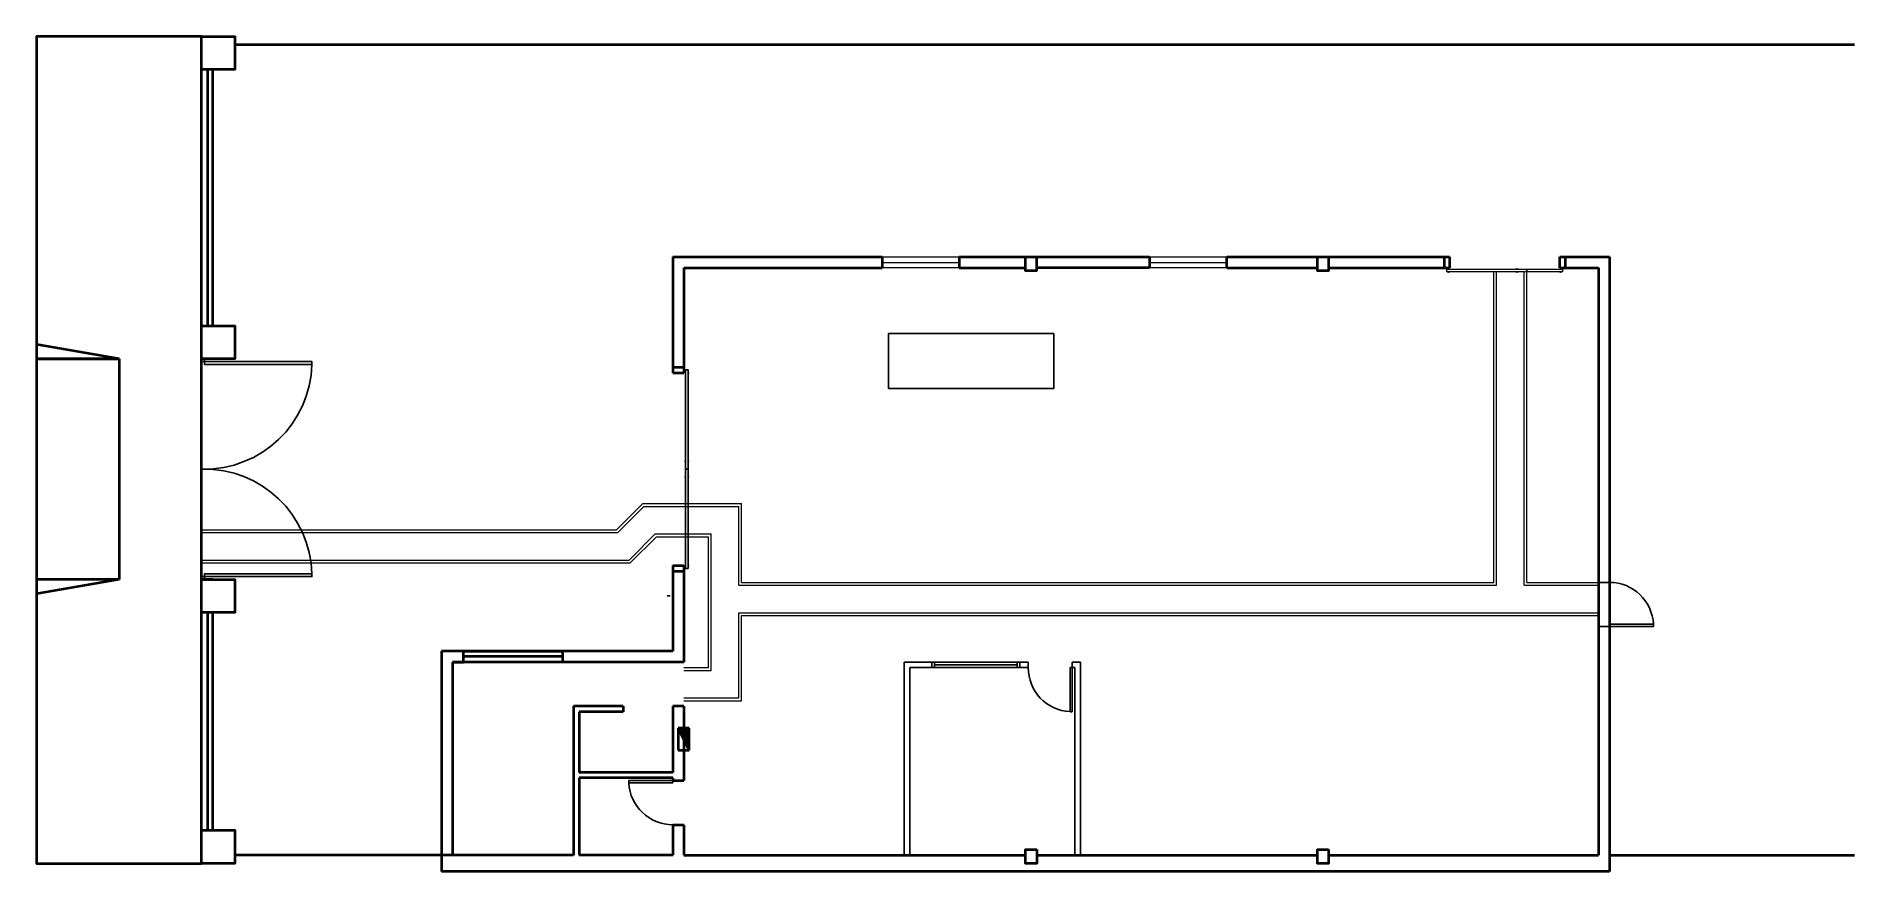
# Model space of a CAD drawing. Header units: millimetres. Extents: x 83.8 to 116.8, y 88.3 to 103.4.
import ezdxf

# ---------------------------------------------------------------- set-up
doc = ezdxf.new("R2010")
doc.units = ezdxf.units.MM
doc.layers.add('000 - DURLOCK', color=32, linetype='Continuous')
doc.layers.add('000 - PUERTAS - EXISTENTE', color=253, linetype='Continuous')
for name, color, linetype, lineweight in [('000 - MUROS - EXISTENTE', 252, 'Continuous', 40), ('000 - VIDRIO - OFICINAS', 10, 'Continuous', 5), ('CAMINOS PEATONALES', 52, 'Continuous', 0)]:
    doc.layers.add(name, color=color, linetype=linetype, lineweight=lineweight)

# ---------------------------------------------------------------- blocks, each defined once
blk = doc.blocks.new('000 - PUERTA 080')
at = {"layer": '000 - PUERTAS - EXISTENTE'}
for p, q in [((1510.019795, 767.537136), (1509.979795, 767.537136)), ((1509.979795, 767.537136), (1509.979795, 766.737136)), ((1510.019795, 766.737136), (1510.019795, 767.537136)), ((1509.979795, 766.737136), (1510.019795, 766.737136))]:
    blk.add_line(p, q, dxfattribs=at)
blk.add_arc((1510.019802, 766.737119), 0.799415, 92.868647, 179.998605, dxfattribs=at)

msp = doc.modelspace()

# ---------------------------------------------------------------- hatches: boundary and pattern name
at = {"layer": '000 - MUROS - EXISTENTE'}
h = msp.add_hatch(color=256, dxfattribs=at)
h.dxf.hatch_style = 1
h.paths.add_polyline_path([(95.666589, 90.892509), (95.466589, 90.892509), (95.666589, 90.492509)])

# ---------------------------------------------------------------- linework, layer by layer
at = {"layer": '000 - DURLOCK'}
for p, q in [((99.279737, 98.055834), (99.279737, 97.055834)), ((102.279737, 98.055834), (99.279737, 98.055834)), ((102.279737, 97.055834), (102.279737, 98.055834)), ((99.279737, 97.055834), (102.279737, 97.055834)), ((99.565845, 92.092509), (99.565845, 88.592509)), ((100.065845, 92.092509), (99.565845, 92.092509)), ((101.665845, 92.092509), (100.065845, 92.092509)), ((100.065845, 92.092509), (100.065845, 91.992509)), ((100.065845, 91.992509), (100.065845, 92.092509)), ((100.115845, 92.092509), (100.115845, 91.992509)), ((101.615845, 91.992509), (101.615845, 92.092509)), ((101.665845, 91.992509), (101.665845, 92.092509)), ((101.665845, 92.092509), (101.665845, 91.992509)), ((101.815845, 92.092509), (101.665845, 92.092509)), ((101.815845, 92.092509), (101.815845, 91.992509)), ((102.665845, 92.092509), (102.615845, 92.092509)), ((102.615845, 92.092509), (102.615845, 91.992509)), ((102.665845, 92.092509), (102.765845, 92.092509)), ((102.765845, 92.092509), (102.765845, 88.592509)), ((99.665845, 91.992509), (99.665845, 88.592509)), ((99.665845, 91.992509), (100.065845, 91.992509)), ((100.065845, 91.992509), (101.665845, 91.992509)), ((101.615845, 92.042509), (100.115845, 92.042509)), ((101.665845, 91.992509), (101.815845, 91.992509)), ((102.575845, 91.192509), (102.575845, 91.992509)), ((102.575845, 91.992509), (102.615845, 91.992509)), ((102.615845, 91.992509), (102.665845, 91.992509)), ((102.615845, 91.992509), (102.615845, 91.192509)), ((102.665845, 91.992509), (102.665845, 88.592509)), ((102.765845, 90.692509), (102.765845, 91.592509)), ((102.615845, 91.192509), (102.575845, 91.192509))]:
    msp.add_line(p, q, dxfattribs=at)
msp.add_arc((102.615853, 91.992527), 0.799415, 180.001395, 267.131353, dxfattribs=at)
at = {"layer": '000 - MUROS - EXISTENTE'}
for p, q in [((86.815845, 97.592509), (86.815845, 103.292509)), ((87.415845, 103.292509), (116.815845, 103.292509)), ((87.015845, 98.192509), (87.015845, 102.842509)), ((95.365845, 99.442509), (95.365845, 97.342509)), ((95.365845, 99.442509), (99.165845, 99.442509)), ((99.165845, 99.442509), (99.165845, 99.242509)), ((100.565845, 99.442509), (104.019782, 99.442509)), ((100.565845, 99.442509), (100.565845, 99.242509)), ((104.019782, 99.442509), (104.019782, 99.242509)), ((105.419782, 99.442509), (109.465845, 99.442509)), ((105.419782, 99.242509), (105.419782, 99.442509)), ((109.365845, 99.442509), (109.365845, 99.242509)), ((109.465845, 99.442509), (109.465845, 99.242509)), ((111.465845, 99.442509), (112.365845, 99.442509)), ((111.465845, 99.242509), (111.465845, 99.442509)), ((111.565845, 99.242509), (111.565845, 99.442509)), ((112.365845, 99.442509), (112.365845, 92.142509)), ((95.565845, 99.242509), (95.565845, 97.342509)), ((95.565845, 99.242509), (99.165845, 99.242509)), ((100.565845, 99.242509), (101.765845, 99.242509)), ((104.019782, 99.242509), (101.965845, 99.242509)), ((105.419782, 99.242509), (107.065845, 99.242509)), ((107.265845, 99.242509), (109.465845, 99.242509)), ((111.465845, 99.242509), (112.165845, 99.242509)), ((112.165845, 99.242509), (112.165845, 92.142509)), ((85.315845, 97.592509), (83.815845, 97.851229)), ((85.315845, 97.592509), (83.815845, 97.592509)), ((83.815845, 97.592509), (85.315845, 97.592509)), ((85.315845, 97.592509), (85.315845, 93.592509)), ((87.015845, 97.592509), (86.815845, 97.592509)), ((95.365845, 97.442509), (95.565845, 97.442509)), ((95.365845, 97.342509), (95.565845, 97.342509)), ((95.365845, 93.842509), (95.365845, 92.292509)), ((95.365845, 93.842509), (95.565845, 93.842509)), ((95.365845, 93.742509), (95.565845, 93.742509)), ((95.565845, 93.842509), (95.565845, 92.092509)), ((85.315845, 93.592509), (83.815845, 93.592509)), ((85.315845, 93.592509), (83.815845, 93.33379)), ((86.815845, 88.592509), (86.815845, 93.592509)), ((87.015845, 93.592509), (86.815845, 93.592509)), ((86.815845, 93.592509), (87.415845, 93.592509)), ((87.015845, 89.042509), (87.015845, 92.992509)), ((95.365845, 92.292509), (91.165845, 92.292509)), ((91.165845, 92.292509), (91.165845, 88.292509)), ((95.565845, 92.092509), (91.365845, 92.092509)), ((91.365845, 92.092509), (91.365845, 88.592509)), ((91.365845, 92.092509), (91.565845, 92.092509)), ((91.565845, 92.092509), (91.565845, 92.292509)), ((91.565845, 92.292509), (93.365845, 92.292509)), ((93.365845, 92.192509), (91.565845, 92.192509)), ((93.365845, 92.092509), (91.565845, 92.092509)), ((93.365845, 92.292509), (93.365845, 92.092509)), ((93.565845, 92.092509), (93.365845, 92.092509)), ((95.565845, 92.092509), (95.315845, 92.092509)), ((112.165845, 92.142509), (112.165845, 88.592509)), ((112.365845, 92.142509), (112.365845, 88.292509)), ((94.465845, 91.292509), (93.565845, 91.292509)), ((93.565845, 91.292509), (93.565845, 88.592509)), ((94.465845, 91.192509), (93.665845, 91.192509)), ((93.665845, 91.192509), (93.665845, 90.092509)), ((94.465845, 91.292509), (94.465845, 91.192509)), ((95.565845, 91.292509), (95.365845, 91.292509)), ((95.365845, 91.292509), (95.365845, 90.092509)), ((95.565845, 91.292509), (95.565845, 89.942509)), ((95.666589, 90.892509), (95.466589, 90.892509)), ((95.466589, 90.892509), (95.466589, 90.492509)), ((95.666589, 90.492509), (95.466589, 90.892509)), ((95.666589, 90.492509), (95.666589, 90.892509)), ((95.466589, 90.492509), (95.666589, 90.492509)), ((95.365845, 90.092509), (93.665845, 90.092509)), ((95.365845, 89.992509), (93.665845, 89.992509)), ((93.665845, 89.992509), (93.665845, 88.592509)), ((95.365845, 89.992509), (95.365845, 89.942509)), ((95.365845, 89.992509), (95.365845, 89.942509)), ((95.365845, 89.942509), (95.565845, 89.942509)), ((95.365845, 89.142509), (95.365845, 88.592509)), ((95.365845, 89.142509), (95.565845, 89.142509)), ((95.565845, 89.142509), (95.565845, 88.592509)), ((93.565845, 88.592509), (87.415845, 88.592509)), ((95.365845, 88.592509), (93.665845, 88.592509)), ((95.565845, 88.592509), (101.765845, 88.592509)), ((101.965845, 88.592509), (107.065845, 88.592509)), ((107.265845, 88.592509), (112.165845, 88.592509)), ((112.365845, 88.592509), (116.815845, 88.592509)), ((112.365845, 88.292509), (91.165845, 88.292509))]:
    msp.add_line(p, q, dxfattribs=at)
for points in [[(86.815845, 88.442509), (86.815845, 103.442509), (83.815845, 103.442509), (83.815845, 88.442509)], [(86.815845, 102.842509), (86.815845, 103.442509), (87.415845, 103.442509), (87.415845, 102.842509)], [(101.965845, 99.442509), (101.965845, 99.192509), (101.765845, 99.192509), (101.765845, 99.442509)], [(107.265845, 99.442509), (107.265845, 99.192509), (107.065845, 99.192509), (107.065845, 99.442509)], [(86.815845, 97.592509), (86.815845, 98.192509), (87.415845, 98.192509), (87.415845, 97.592509)], [(86.815845, 92.992509), (86.815845, 93.592509), (87.415845, 93.592509), (87.415845, 92.992509)], [(86.815845, 88.442509), (86.815845, 89.042509), (87.415845, 89.042509), (87.415845, 88.442509)], [(101.970795, 88.692509), (101.970795, 88.442509), (101.770795, 88.442509), (101.770795, 88.692509)], [(107.265845, 88.692509), (107.265845, 88.442509), (107.065845, 88.442509), (107.065845, 88.692509)]]:
    msp.add_lwpolyline(points, close=True, dxfattribs=at)
at = {"layer": '000 - PUERTAS - EXISTENTE'}
for p, q in [((95.645845, 95.592509), (95.645845, 97.342509)), ((95.645845, 93.792509), (95.645845, 95.542509)), ((112.365847, 93.538809), (112.165845, 93.53881)), ((95.315845, 93.292509), (95.265845, 93.292509)), ((112.165845, 92.739402), (112.365845, 92.739402)), ((113.165845, 92.779402), (112.365845, 92.779402)), ((112.365845, 92.779402), (112.365845, 92.739402)), ((112.365845, 92.739402), (113.165845, 92.739402)), ((113.165845, 92.739402), (113.165845, 92.779402))]:
    msp.add_line(p, q, dxfattribs=at)
for points in [[(86.915845, 98.192509), (86.935845, 98.192509), (86.935845, 102.842509), (86.915845, 102.842509)], [(88.815845, 97.492509), (88.815845, 97.542509), (86.865845, 97.542509), (86.865845, 97.492509)], [(95.645845, 95.592509), (95.645845, 97.392509), (95.595845, 97.392509), (95.595845, 95.592509)], [(95.645845, 93.792509), (95.645845, 95.592509), (95.595845, 95.592509), (95.595845, 93.792509)], [(88.815845, 93.692509), (88.815845, 93.642509), (86.865845, 93.642509), (86.865845, 93.692509)], [(86.915845, 89.042509), (86.935845, 89.042509), (86.935845, 92.992509), (86.915845, 92.992509)]]:
    msp.add_lwpolyline(points, close=True, dxfattribs=at)
at = {"layer": '000 - PUERTAS - EXISTENTE', "lineweight": 0}
for points in [[(110.865845, 99.222509), (110.865845, 99.172509), (109.415845, 99.172509), (109.415845, 99.222509)], [(111.515845, 99.222509), (111.515845, 99.172509), (110.865845, 99.172509), (110.865845, 99.222509)]]:
    msp.add_lwpolyline(points, close=True, dxfattribs=at)
at = {"layer": '000 - PUERTAS - EXISTENTE'}
for points in [[(86.815845, 97.592509), (86.815845, 97.542509), (86.865845, 97.542509), (86.865845, 97.592509)], [(86.815845, 93.592509), (86.815845, 93.642509), (86.865845, 93.642509), (86.865845, 93.592509)]]:
    msp.add_lwpolyline(points, dxfattribs=at)
for centre, radius, start, end in [((109.445141, 99.197509), 0.03, 56.44269, 123.55731), ((109.445141, 99.197509), 0.03, 236.44269, 303.55731), ((110.687404, 99.197509), 0.03, 56.44269, 123.55731), ((110.687404, 99.197509), 0.03, 236.44269, 303.55731), ((111.479918, 99.197509), 0.03, 56.44269, 123.55731), ((111.479918, 99.197509), 0.03, 236.44269, 303.55731), ((86.865845, 97.542509), 1.95046, 268.756176, 358.531063), ((95.620845, 97.342509), 0.03, 146.44269, 213.55731), ((95.620845, 97.342509), 0.03, 326.44269, 33.55731), ((95.620845, 95.735246), 0.03, 146.44269, 213.55731), ((95.620845, 95.735246), 0.03, 326.44269, 33.55731), ((86.865845, 93.642509), 1.95046, 1.468937, 91.243824), ((95.620845, 95.449772), 0.03, 146.44269, 213.55731), ((95.620845, 95.449772), 0.03, 326.44269, 33.55731), ((95.620845, 93.842509), 0.03, 146.44269, 213.55731), ((95.620845, 93.842509), 0.03, 326.44269, 33.55731), ((112.365828, 92.739395), 0.799415, 2.868647, 89.998605)]:
    msp.add_arc(centre, radius, start, end, dxfattribs=at)
at = {"layer": '000 - VIDRIO - OFICINAS'}
for p, q in [((99.165845, 99.342509), (100.565845, 99.342509)), ((104.019782, 99.342509), (105.419782, 99.342509))]:
    msp.add_line(p, q, dxfattribs=at)
for points in [[(100.565845, 99.442509), (100.565845, 99.242509), (99.165845, 99.242509), (99.165845, 99.442509)], [(105.419782, 99.442509), (105.419782, 99.242509), (104.019782, 99.242509), (104.019782, 99.442509)]]:
    msp.add_lwpolyline(points, close=True, dxfattribs=at)
at = {"layer": 'CAMINOS PEATONALES'}
for p, q in [((110.265845, 93.53881), (110.265845, 99.172509)), ((110.315845, 93.48881), (110.315845, 99.172509)), ((110.815845, 93.48881), (110.815845, 99.172509)), ((110.865845, 93.53881), (110.865845, 99.172509)), ((94.820541, 94.967509), (94.345541, 94.492509)), ((94.841251, 94.917509), (94.366251, 94.442509)), ((94.820541, 94.967509), (96.615845, 94.967509)), ((94.841251, 94.917509), (96.565845, 94.917509)), ((96.565845, 93.48881), (96.565845, 94.917509)), ((96.615845, 93.53881), (96.615845, 94.967509)), ((86.815845, 94.492509), (94.345541, 94.492509)), ((86.815845, 94.442509), (94.366251, 94.442509)), ((95.048358, 94.417509), (94.573358, 93.942509)), ((95.048358, 94.417509), (96.065845, 94.417509)), ((96.065845, 91.942509), (96.065845, 94.417509)), ((95.069069, 94.367509), (94.594069, 93.892509)), ((95.069069, 94.367509), (96.015845, 94.367509)), ((96.015845, 91.992509), (96.015845, 94.367509)), ((86.815845, 93.942509), (94.573358, 93.942509)), ((86.815845, 93.892509), (94.594069, 93.892509)), ((96.565845, 93.48881), (110.315845, 93.48881)), ((96.615845, 93.53881), (110.265845, 93.53881)), ((110.815845, 93.48881), (112.165845, 93.48881)), ((110.865845, 93.53881), (112.165845, 93.53881)), ((96.565845, 92.98881), (112.165845, 92.98881)), ((96.565845, 91.442509), (96.565845, 92.98881)), ((96.615845, 92.93881), (112.165845, 92.93881)), ((96.615845, 91.392509), (96.615845, 92.93881)), ((95.565845, 91.992509), (96.015845, 91.992509)), ((95.565845, 91.942509), (96.065845, 91.942509)), ((95.565845, 91.442509), (96.565845, 91.442509)), ((95.565845, 91.392509), (96.615845, 91.392509))]:
    msp.add_line(p, q, dxfattribs=at)

# ---------------------------------------------------------------- block references
at = {"layer": '000 - PUERTAS - EXISTENTE', "rotation": 90}
msp.add_blockref('000 - PUERTA 080', (862.102981, -1420.077285), dxfattribs=at)

doc.saveas('drawing.dxf')
